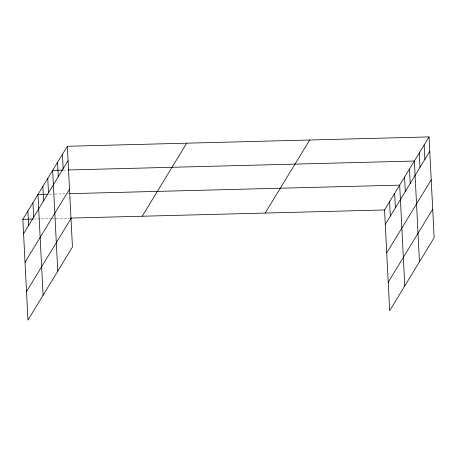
<?xml version="1.0" encoding="UTF-8"?>
<svg xmlns="http://www.w3.org/2000/svg" width="457" height="457" viewBox="0 0 457 457"><rect width="100%" height="100%" fill="white"/><g stroke="black" fill="none" stroke-linecap="round" stroke-linejoin="round"><path stroke-width="0.34" stroke-dasharray="2.29 1.71" d="M63.312 170.095L67.579 169.987M49.345 194.185L54.314 194.054M55.029 194.036L64.974 193.779M67.819 193.705L69.236 193.671M33.51 219.04L51.978 218.56M52.692 218.543L55.531 218.469M56.245 218.452L69.744 218.103"/><path stroke-width="0.69" d="M67.339 146.269L72.44 247.031L27.957 320.083L22.85 219.314L67.339 146.269L429.043 136.917L434.15 237.686L389.661 310.731L384.56 209.969L429.043 136.917M23.581 233.716L68.064 160.67M25.021 262.221L69.51 189.169M26.512 291.583L71.001 218.532M142.213 216.23L186.702 143.184M265.197 213.053L309.68 140.002M385.285 224.37L429.774 151.324M386.731 252.87L431.219 179.824M388.222 282.232L432.705 209.186M62.603 170.113L52.658 170.37L57.759 271.138M68.287 169.97L414.362 161.024L419.469 261.792M47.922 194.219L37.977 194.476L43.078 295.245M69.95 193.654L399.686 185.131L404.788 285.899M22.85 219.314L32.795 219.057M70.452 218.086L384.56 209.969M424.153 144.955L424.879 159.356M419.258 152.986L419.989 167.393M409.472 169.061L410.203 183.463M404.576 177.093L405.308 191.5M394.642 193.408L395.374 207.815M389.598 201.686L390.329 216.092M62.443 154.3L63.175 168.707M57.548 162.338L58.279 176.739M47.762 178.407L48.493 192.814M42.867 186.445L43.598 200.846M32.933 202.759L33.664 217.161M27.894 211.037L28.62 225.438"/></g></svg>
